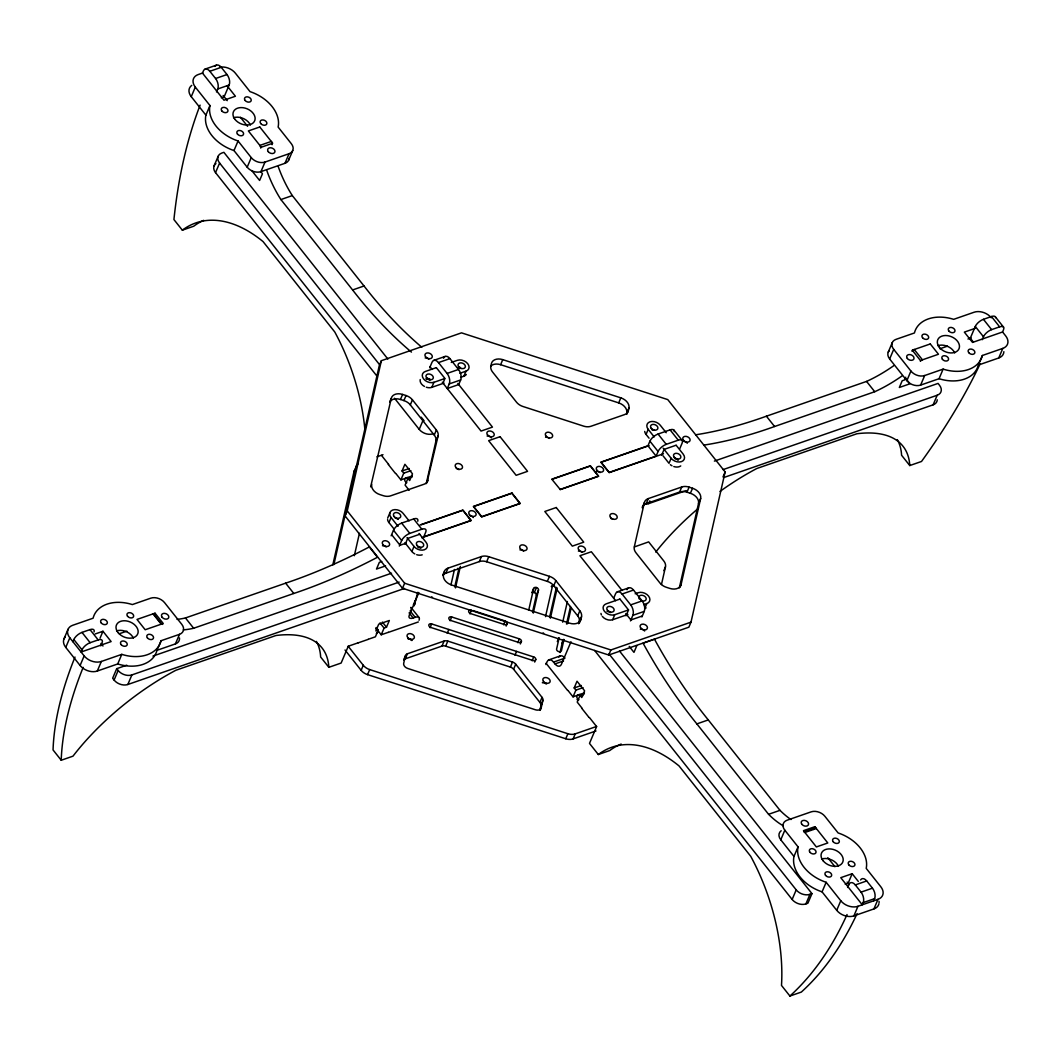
<?xml version="1.0" encoding="UTF-8"?>
<svg xmlns="http://www.w3.org/2000/svg" width="1061" height="1061" viewBox="0 0 1061 1061"><rect width="100%" height="100%" fill="white"/><g stroke="black" fill="none" stroke-linecap="round" stroke-linejoin="round"><path stroke-width="1.5" d="M332.822 564.823L353.95 471.787L356.098 466.747A10.265 7.202 23 0 1 357.133 464.638M333.87 564.585L356.098 466.747M345.104 515.951L379.241 365.727L381.376 360.687L461.508 332.849L667.767 399.599L725.14 471.92L691.003 622.144L688.868 627.184L608.735 655.022L402.477 588.271L345.104 515.951L347.252 510.911L381.376 360.687M354.334 555.712L359.44 533.259M370.66 486.866L391.27 398.366A10.265 7.202 23 0 1 402.596 394.427L406.045 395.541A10.265 7.202 23 0 1 412.437 399.838L436.376 430.01A10.265 7.202 23 0 1 438.087 435.938L426.973 482.662M426.257 483.617L435.952 440.978L438.087 435.938M413.843 605.208L414.917 600.513M414.201 605.818L417.769 592.343M405.395 655.831L403.684 663.337A5.133 3.607 23 0 0 407.742 668.457L535.526 709.809A5.133 3.607 23 0 0 541.19 707.833L542.9 700.326A5.133 3.607 23 0 0 542.038 697.356L515.726 664.199A5.133 3.607 23 0 0 512.529 662.051L447.808 641.096A5.133 3.607 23 0 0 444.135 641.03L407.384 653.788A5.133 3.607 23 0 0 405.395 655.831L403.79 659.61M444.015 572.25L443.445 574.757A10.265 7.202 23 0 0 451.562 584.982L569.624 623.178A10.265 7.202 23 0 0 580.951 619.253L581.521 616.746A10.265 7.202 23 0 0 579.81 610.818L555.884 580.646A10.265 7.202 23 0 0 549.479 576.348L488.776 556.707A10.265 7.202 23 0 0 481.429 556.561L448.007 568.165A10.265 7.202 23 0 0 444.015 572.25L442.954 574.77M450.978 584.81L454.453 569.478M454.745 586.826L458.577 569.956A2.56 1.804 23 0 0 457.941 568.245M455.487 587.913L460.368 566.441M528.763 609.982L533.63 588.51A2.56 1.804 23 0 1 536.468 587.529A2.56 1.804 23 0 1 538.497 590.088L533.272 613.086M532.529 611.998L536.349 595.128L538.497 590.088M545.513 616.627L552.741 584.81M549.678 616.879L556.189 588.245A2.56 1.804 23 0 0 556.057 587.25M550.38 618.205L557.237 587.966M539.731 709.875L542.9 700.326M559.094 638.072L556.601 649.027A2.56 1.804 23 0 0 558.63 651.587A2.56 1.804 23 0 0 561.468 650.592L563.948 639.65M562.701 622.184L567.396 601.507M560.036 652.515L562.887 639.942M566.508 624.027L570.486 606.534M567.569 623.762L571.176 607.847M578.895 623.072L579.969 618.364M628.364 410.58L628.934 408.074A10.265 7.202 23 0 0 620.818 397.848L502.768 359.639A10.265 7.202 23 0 0 491.429 363.578L490.858 366.085A10.265 7.202 23 0 0 492.569 372.013L516.508 402.185A10.265 7.202 23 0 0 522.914 406.482L583.603 426.124A10.265 7.202 23 0 0 590.95 426.27L624.385 414.665A10.265 7.202 23 0 0 628.364 410.58L626.759 414.36M644.345 502.675L634.292 546.892A10.265 7.202 23 0 0 636.003 552.821L659.942 582.993A10.265 7.202 23 0 0 666.348 587.29L669.783 588.404A10.265 7.202 23 0 0 681.109 584.465L700.658 498.471A10.265 7.202 23 0 0 692.541 488.246L689.106 487.132A10.265 7.202 23 0 0 681.759 486.986L648.324 498.59A10.265 7.202 23 0 0 644.345 502.675L642.197 507.728M661.467 584.505L665.472 566.853A10.265 7.202 23 0 0 663.762 560.924L648.656 541.879L634.412 546.919M679.332 587.913L698.509 503.524L700.658 498.471M289.096 158.261A10.265 7.202 23 0 1 284.985 163.301L260.94 171.643A10.265 7.202 23 0 1 247.186 167.2L233.99 150.556A35.915 25.212 23 0 1 205.887 115.132L191.259 96.684L195.317 87.095A12.825 9.005 23 0 1 198.168 74.575L202.784 72.97M205.887 115.132L209.959 105.543L195.317 87.095M216.497 91.922L217.744 88.978A7.692 4.324 70.8 0 0 215.582 78.514L209.839 71.286A7.692 4.324 70.8 0 0 203.394 70.901L202.465 73.09L223.99 100.211L235.409 96.246L227.213 85.914M215.131 66.326A7.692 4.324 70.8 0 1 221.258 67.32L227.001 74.549A7.692 4.324 70.8 0 1 229.163 85.013L224.163 96.776L221.311 97.771M214.123 165.795L218.181 156.219M377.04 376.204L215.529 172.625L219.6 163.036A10.265 7.202 23 0 1 221.882 153.023L223.884 152.333L387.862 359.042M233.99 150.556L238.062 140.98A35.915 25.212 23 0 1 209.959 105.543M247.186 167.2L251.258 157.612L238.062 140.98M260.94 171.643L265.011 162.068L289.043 153.712A10.265 7.202 23 0 0 291.324 143.699L278.128 127.068A35.915 25.212 23 0 0 250.025 91.631L235.383 73.182A12.825 9.005 23 0 0 219.561 67.241M63.992 638.868L68.05 629.292M65.755 647.396L69.827 637.82A12.825 9.005 23 0 1 72.665 625.3L93.103 618.205A35.915 25.212 23 0 1 132.36 604.571L150.795 598.165A10.265 7.202 23 0 1 164.548 602.621L181.763 624.319A10.265 7.202 23 0 1 179.481 634.332L175.41 643.908L156.975 650.313A35.915 25.212 23 0 1 117.731 663.947L97.294 671.043A12.825 9.005 23 0 1 80.105 665.486L65.755 647.396A12.825 9.005 23 0 1 65.318 636.905M72.904 641.706L73.832 639.518A7.692 3.355 -38.4 0 1 81.989 632.396L89.999 629.611A7.692 3.355 -38.4 0 1 94.097 631.918M284.985 163.301L289.043 153.712M288.672 160.105L292.743 150.529M100.795 645.817L102.042 642.873A7.692 3.355 -38.4 0 0 98.182 639.916L90.158 642.701A7.692 3.355 -38.4 0 0 82.015 649.823L81.087 652.011L111.126 641.573L102.957 631.268L95.251 633.947M80.105 665.486L84.164 655.897L69.827 637.82M100.052 638.112L102.957 631.268M97.294 671.043L101.352 661.467L121.79 654.358A35.915 25.212 23 0 0 161.047 640.725L179.481 634.332M117.731 663.947L121.79 654.358M126.736 665.181L116.71 668.669L112.652 678.244L114.084 680.061A10.265 7.202 23 0 0 127.837 684.504L404.48 588.431M114.084 680.061L118.142 670.472L116.71 668.669M127.837 684.504L131.896 674.915L399.161 582.104M156.975 650.313L161.047 640.725M389.666 402.146L391.27 398.366M389.878 401.681A10.265 7.202 23 0 1 400.461 399.466L402.596 394.427M435.952 440.978A10.265 7.202 23 0 0 434.241 435.05L410.302 404.878A10.265 7.202 23 0 0 403.896 400.581L406.045 395.541M410.302 404.878L412.437 399.838M429.678 367.782L432.039 362.212A7.692 4.324 70.8 0 1 438.485 362.583L449.904 358.618L458.511 369.467A7.692 4.324 70.8 0 1 460.673 379.944L458.71 384.559L447.291 388.525L449.254 383.91A7.692 4.324 70.8 0 0 447.092 373.432L438.485 362.583M426.297 387.225A7.692 5.398 23 0 0 431.814 387.345L433.949 382.305L444.639 378.591M432.968 433.816A10.265 7.202 23 0 1 419.214 429.373L423.286 419.785L421.217 417.198M395.819 473.471L400.912 479.89L403.764 473.153L402.053 470.991L404.904 464.267L412.504 473.843L409.652 480.567L407.928 478.405L412.212 476.92M443.074 382.888L444.944 378.485L436.35 367.636M387.65 518.113L389.798 513.06M393.923 528.842L388.936 522.556L391.071 517.516A7.692 5.398 23 0 1 392.782 509.996A7.692 5.398 23 0 1 403.1 513.338L409.082 520.885M407.928 478.405L405.077 485.129L409.148 490.262M391.138 535.792L393.498 530.221A7.692 3.355 -38.4 0 1 401.642 523.1L413.671 518.922A7.692 3.355 -38.4 0 1 417.769 521.243M434.241 435.05L436.376 430.01M460.806 377.278L463.856 376.217L466.004 371.164A7.692 5.398 23 0 0 467.702 363.658A7.692 5.398 23 0 0 457.397 360.316L451.283 362.438M399.307 546.097L401.668 540.526A7.692 3.355 -38.4 0 1 409.825 533.404L421.84 529.227A7.692 3.355 -38.4 0 1 425.713 532.184L423.75 536.8L470.885 520.434L462.715 510.129L420.129 524.916M405.183 544.333L407.676 538.444L419.705 534.267M596.003 730.949L573.099 738.907A10.265 7.202 23 0 1 565.752 738.761L367.544 674.624A10.265 7.202 23 0 1 361.138 670.327L363.286 665.287L348.167 646.242M376.217 627.502L378.26 630.075L375.408 636.799L368.3 639.266M414.838 553.922A7.692 5.398 23 0 1 411.88 551.481L414.029 546.442L407.039 537.635M376.111 628.337L381.217 634.783L384.082 628.059L386.483 627.223L389.334 620.499L378.711 624.186L375.859 630.91L378.26 630.075M402.477 588.271L404.626 583.232L347.252 510.911M367.544 674.624L369.692 669.584A10.265 7.202 23 0 1 363.286 665.287M490.646 366.151A10.265 7.202 23 0 1 500.62 364.692L502.768 359.639M418.883 592.542L409.321 615.062A7.692 3.355 -38.4 0 0 413.193 618.019L415.196 617.33A7.692 3.355 -38.4 0 1 419.055 620.274M403.764 659.823A5.133 3.607 23 0 1 405.249 658.828L407.384 653.788M442.914 575.181A10.265 7.202 23 0 1 445.859 573.205L448.007 568.165M430.037 627.714L431.641 623.934L533.736 656.971A2.56 1.804 23 0 1 535.765 659.518L534.691 662.051M450.076 620.751L451.681 616.971L519.399 638.881A2.56 1.804 23 0 1 521.428 641.441L520.354 643.961M447.225 633.271L448.83 629.491M405.249 658.828L441.986 646.069L444.135 641.03M445.859 573.205L479.293 561.601L481.429 556.561M441.986 646.069A5.133 3.607 23 0 1 445.66 646.149L447.808 641.096M479.293 561.601A10.265 7.202 23 0 1 486.641 561.746L488.776 556.707M469.904 613.868L471.508 610.088A2.56 1.804 23 0 0 468.683 611.07A2.56 1.804 23 0 0 470.699 613.629L504.386 624.531A2.56 1.804 23 0 0 507.145 623.762A2.56 1.804 23 0 0 505.805 621.255M503.59 624.77L505.195 620.99L473.047 610.579M506.15 626.07L507.224 623.55M532.025 592.29L533.63 588.51M534.333 592.568L536.468 587.529M628.934 408.074L626.799 413.114A10.265 7.202 23 0 0 618.682 402.888L620.818 397.848M517.795 642.674L519.399 638.881M514.943 655.181L516.548 651.401M540.752 705.366A5.133 3.607 23 0 0 539.903 702.409L513.59 669.239A5.133 3.607 23 0 0 510.381 667.09L512.529 662.051M579.386 621.786A10.265 7.202 23 0 0 577.675 615.857L553.736 585.685A10.265 7.202 23 0 0 547.33 581.388L549.479 576.348M513.59 669.239L515.726 664.199M553.736 585.685L555.884 580.646M532.131 660.751L533.736 656.971M545.911 664.544L547.105 661.719A7.692 4.324 70.8 0 1 553.55 662.091L564.969 658.125A7.692 4.324 70.8 0 0 558.842 657.144M557.304 641.547L558.908 637.767M649.053 438.18L646.056 434.4L648.205 429.36A7.692 5.398 23 0 1 649.902 421.84A7.692 5.398 23 0 1 660.221 425.182L666.202 432.729M562.171 643.125L563.776 639.345M679.756 448.71L682.13 443.127A7.692 3.355 -38.4 0 0 678.258 440.182L666.242 444.347A7.692 3.355 -38.4 0 0 658.085 451.482L656.122 456.111L608.987 472.477L600.818 462.172L647.953 445.792L649.916 441.177A7.692 3.355 -38.4 0 1 658.059 434.042L670.075 429.864A7.692 3.355 -38.4 0 1 674.292 431.588M539.903 702.409L542.038 697.356M577.675 615.857L579.81 610.818M540.115 710.353L541.19 707.833M570.99 641.759L561.428 664.279A7.692 4.324 70.8 0 1 554.983 663.907L553.55 662.091M578.643 623.735L581.521 616.746M579.346 623.032L580.951 619.253M661.6 455.275L664.093 449.4L676.109 445.222M643.563 505.248A10.265 7.202 23 0 1 646.189 503.643L648.324 498.59M643.894 504.041A10.265 7.202 23 0 0 648.669 503.617L649.836 500.885M663.165 448.219L671.149 458.286L669.014 463.325L663.019 455.779M567.94 690.432L573.033 696.852L575.898 690.127L574.173 687.952L577.025 681.228L584.624 690.817L581.773 697.541L580.049 695.366L584.332 693.881M613.669 598.258L615.632 593.643A7.692 4.324 70.8 0 1 622.078 594.027L633.497 590.062L642.104 600.911A7.692 4.324 70.8 0 1 644.266 611.375L641.905 616.945M580.049 695.366L577.197 702.09L582.29 708.509M602.316 616.401A7.692 5.398 23 0 0 612.635 619.743L614.77 614.704L628.51 609.929L619.942 599.067M565.752 738.761L567.887 733.721A10.265 7.202 23 0 0 575.234 733.867L596.614 726.44M573.099 738.907L575.234 733.867M608.735 655.022L610.871 649.969L691.003 622.144M626.043 615.791L628.55 609.916M646.189 503.643L679.61 492.025L681.759 486.986M630.486 620.91L632.847 615.34A7.692 4.324 70.8 0 0 630.685 604.876L622.078 594.027M679.61 492.025A10.265 7.202 23 0 1 686.958 492.185L689.106 487.132M698.509 503.524A10.265 7.202 23 0 0 690.393 493.285L692.541 488.246M635.168 593.775L638.218 592.714A7.692 5.398 23 0 1 648.536 596.057A7.692 5.398 23 0 1 646.825 603.563L644.677 608.616A7.692 5.398 23 0 0 646.096 607.887M663.868 570.646L665.472 566.853M636.825 645.645L633.974 652.369L629.226 646.374M722.992 476.959L725.14 471.92M680.048 586.985L681.109 584.465M888.243 352.133L892.301 342.557M1003.878 351.682A12.825 9.005 23 0 1 998.746 357.981L978.308 365.077A35.915 25.212 23 0 1 939.051 378.711L920.616 385.103A10.265 7.202 23 0 1 906.863 380.66L889.648 358.963L893.72 349.374A10.265 7.202 23 0 1 896.001 339.361L914.436 332.968A35.915 25.212 23 0 1 953.68 319.334L974.117 312.226A12.825 9.005 23 0 1 991.306 317.796M905.749 377.225L904.595 379.918L902.195 380.753L899.343 387.477L909.953 383.79L905.869 378.631M906.863 380.66L910.935 371.071L893.72 349.374M920.616 385.103L924.688 375.528L943.123 369.122A35.915 25.212 23 0 0 982.367 355.488L1002.804 348.393A12.825 9.005 23 0 0 1005.656 335.873L1002.579 332L1003.494 329.799A7.692 3.355 -38.4 0 0 999.634 326.841L991.451 316.536L983.441 319.321A7.692 3.355 -38.4 0 0 975.284 326.456L970.298 338.22L973.361 342.08M939.051 378.711L943.123 369.122M723.695 477.569L933.123 404.825L937.195 395.249A10.265 7.202 23 0 0 939.476 385.236L938.043 383.419L714.385 461.097M982.221 339.706L983.467 336.761A7.692 3.355 -38.4 0 1 991.611 329.626L999.634 326.841M978.892 363.711L982.367 355.488M780.777 839.795L784.835 830.219A10.265 7.202 23 0 1 787.116 820.206L811.161 811.851A10.265 7.202 23 0 1 824.901 816.307L838.11 832.938A35.915 25.212 23 0 1 866.214 868.375L880.842 886.81A12.825 9.005 23 0 1 878.004 899.33L873.932 908.919L853.906 915.882A12.825 9.005 23 0 1 836.718 910.311L822.076 891.863A35.915 25.212 23 0 1 793.973 856.439L780.777 839.795A10.265 7.202 23 0 1 781.175 830.75M998.746 357.981L1002.804 348.393M793.973 856.439L798.044 846.85L784.835 830.219M813.721 829.437L814.888 826.705L827.792 842.978L816.373 846.943L803.469 830.67L814.888 826.705M619.465 650.99L811.97 893.641L807.898 903.216L805.896 903.919A10.265 7.202 23 0 1 792.143 899.463L796.214 889.887L608.987 653.881M805.896 903.919L809.967 894.33L811.97 893.641M822.076 891.863L826.148 882.288A35.915 25.212 23 0 1 798.044 846.85M858.322 881.466L852.182 873.707L848.11 883.296L845.259 884.29M836.718 910.311L840.776 900.736L826.148 882.288M847.606 887.473L848.866 884.529A7.692 4.324 70.8 0 1 855.299 884.914L866.718 880.948L872.46 888.176A7.692 4.324 70.8 0 1 874.622 898.64L873.694 900.829M853.906 915.882L857.964 906.293L878.004 899.33M855.299 884.914L861.041 892.142A7.692 4.324 70.8 0 1 863.203 902.606L862.275 904.794L840.763 877.672L852.182 873.707M205.052 69.111L216.471 65.132M209.839 71.286L221.258 67.32M215.582 78.514L227.001 74.549M217.744 88.978L229.163 85.013M200.105 105.119A517.463 291.138 70.8 0 0 173.924 219.561L182.346 230.171L193.765 226.205A150.662 84.761 70.8 0 1 203.712 220.343M266.788 170.489A84.098 47.307 70.8 0 0 280.9 199.561L292.319 195.595L364.029 285.993A365.581 205.675 70.8 0 0 421.801 347.252M280.9 199.561L352.61 289.958L364.029 285.993M433.684 360.408L445.103 356.443M436.031 367.743L425.342 371.456A7.692 5.398 23 0 0 423.631 378.963A7.692 5.398 23 0 0 433.949 382.305M447.092 373.432L458.511 369.467M459.89 373.286L466.004 371.164M431.814 387.345L444.015 383.101M449.254 383.91L460.673 379.944M376.88 456.827L382.994 454.705M402.053 470.991L409.188 468.511M403.764 473.153L410.912 470.686M400.912 479.89L412.331 475.925M975.139 328.366L964.343 332.12L972.526 342.424L1002.565 331.987M421.27 524.744L463.047 510.235L471.23 520.553L421.721 537.741M552.131 479.307L590.539 465.965L598.709 476.27L560.314 489.612L551.786 479.187L590.195 465.859L598.364 476.164L559.969 489.492M649.12 445.62L601.149 462.278L609.332 472.583L663.483 453.776M119.27 633.775L126.869 631.136M939.9 348.777L947.5 346.138M967.977 339.029L971.067 337.955M177.081 619.372A84.098 36.697 -38.4 0 0 185.463 617.953L285.634 583.165A365.581 159.535 -38.4 0 0 369.321 546.932L377.504 557.237A365.581 159.535 -38.4 0 1 293.804 593.47L193.646 628.258A84.098 36.697 -38.4 0 1 183.288 629.849M695.777 434.771A365.581 159.535 -38.4 0 0 766.4 416.204L866.558 381.416A84.098 36.697 -38.4 0 0 893.747 365.7M406.244 543.113L400.05 545.261L391.88 534.956M381.761 561.494L379.361 562.33L376.496 569.054L385.594 565.898M703.947 445.089A365.581 159.535 -38.4 0 0 774.583 426.509L874.741 391.721A84.098 36.697 -38.4 0 0 901.93 376.005M152.943 656.083L391.562 573.205M723.072 469.612L937.195 395.249M648.669 503.617L686.188 490.593M358.286 642.754L348.273 646.229L341.138 663.045L328.83 667.316A150.662 65.742 -38.4 0 0 275.966 635.499L175.808 670.287A150.662 65.742 -38.4 0 0 72.984 756.161L61.22 760.246L53.05 749.941A517.463 225.821 -38.4 0 1 74.999 657.051M381.217 634.783L388.326 632.316M358.247 642.833L368.26 639.359M388.299 632.396L418.339 621.958M719.942 491.468A150.662 65.742 -38.4 0 1 756.732 468.538L856.903 433.75A150.662 65.742 -38.4 0 1 909.768 465.554L921.518 461.469A517.463 225.821 -38.4 0 0 980.178 363.724M617.29 591.839L628.709 587.874M619.903 599.08L606.163 603.855A7.692 5.398 23 0 0 604.465 611.361A7.692 5.398 23 0 0 614.77 614.704M630.685 604.876L642.104 600.911M643.775 604.624L646.825 603.563M612.635 619.743L627.9 614.438M632.847 615.34L644.266 611.375M642.303 615.99L630.884 619.956L625.791 613.537M548.749 659.915L560.168 655.95M554.983 663.907L563.55 660.937M574.173 687.952L581.309 685.486M575.898 690.127L583.033 687.647M573.033 696.852L584.452 692.886M589.465 717.554L596.627 726.599L589.492 743.403L598.311 754.517L609.73 750.551A150.662 84.761 70.8 0 1 621.189 744.053M708.284 719.928A365.581 205.675 70.8 0 1 654.478 639.199L643.059 643.165A365.581 205.675 70.8 0 0 696.865 723.894L708.284 719.928L779.994 810.339A84.098 47.307 70.8 0 0 790.989 819.543M696.865 723.894L768.575 814.304L779.994 810.339M805.604 831.36L814.172 828.376A2.56 1.446 70.8 0 1 816.32 828.508L804.901 832.474A2.56 1.446 70.8 0 0 803.681 831.691M861.041 892.142L872.46 888.176M863.203 902.606L874.622 898.64M598.311 754.517A150.662 84.761 70.8 0 1 679.027 765.923L750.737 856.333A150.662 84.761 70.8 0 1 781.493 985.43L789.914 996.04L801.334 992.075A517.463 291.138 70.8 0 0 857.102 913.574M500.62 364.692L618.682 402.888M400.461 399.466L403.896 400.581M686.958 492.185L690.393 493.285M486.641 561.746L547.33 581.388M404.626 583.232L610.871 649.969M445.66 646.149L510.381 667.09M369.692 669.584L567.887 733.721M995.377 316.854L1003.56 327.159M983.441 319.321L991.611 329.626M975.284 326.456L983.467 336.761M866.558 381.416L874.741 391.721M909.768 465.554L901.585 455.249A150.662 65.742 -38.4 0 0 897.314 439.652M766.4 416.204L774.583 426.509M674.014 430.182L682.183 440.487M670.075 429.864L678.258 440.182M676.189 445.315L683.165 454.108A7.692 5.398 23 0 1 681.467 461.628A7.692 5.398 23 0 1 671.149 458.286M658.059 434.042L666.242 444.347M648.205 429.36L654.186 436.907M649.916 441.177L658.085 451.482M647.953 445.792L656.122 456.111M457.808 383.419L492.463 427.106L481.044 431.071L442.304 382.252M622.025 590.433L591.348 551.76L579.929 555.725L615.605 600.685M223.142 95.49L227.24 100.662M240.449 117.307L247.584 126.299M827.805 857.686L834.927 866.665M847.142 882.062L849.171 884.635M430.076 366.827L432.119 369.4M260.741 171.564L262.465 173.739L259.613 180.463L252.001 170.887M219.6 163.036L380.077 365.329M394.52 398.246L419.214 429.373M594.637 650.499L792.143 899.463M381.483 455.381L388.658 464.426M388.273 464.4L395.448 473.445M546.057 663.284L567.569 690.406M581.905 708.483L589.08 717.528M413.671 518.922L421.84 529.227M419.055 533.458L426.045 542.264A7.692 5.398 23 0 1 424.334 549.784A7.692 5.398 23 0 1 414.029 546.442M401.642 523.1L409.825 533.404M391.071 517.516L398.061 526.322M404.904 542.675L411.88 551.481M393.498 530.221L401.668 540.526M410.939 607.33L419.122 617.635M410.076 610.884L415.196 617.33M409.095 612.86L413.193 618.019M382.398 622.064L386.483 627.223M379.984 622.9L384.082 628.059M345.024 650.008L361.138 670.327M285.634 583.165L293.804 593.47M328.83 667.316L320.647 657.011A150.662 65.742 -38.4 0 0 316.377 641.401M185.463 617.953L193.646 628.258M161.484 623.881L154.322 614.863A2.56 1.114 -38.4 0 0 153.036 613.881L161.219 624.186A2.56 1.114 -38.4 0 1 162.598 624.425M89.999 629.611L98.182 639.916M100.928 643.43L102.983 646.003M81.989 632.396L90.158 642.701M73.832 639.518L82.015 649.823M424.453 386.443A7.692 5.398 23 0 1 420.209 379.559M459.201 367.915A3.846 2.706 23 0 1 461.084 368.525M426.204 379.029A3.846 2.706 23 0 1 429.851 380.209M466.283 374.44A7.692 5.398 23 0 1 463.856 376.217M601.415 614.929A7.692 5.398 23 0 1 600.977 613.417M640.977 600.526A3.846 2.706 23 0 1 641.905 600.924M607.025 611.428A3.846 2.706 23 0 1 610.672 612.608M638.841 597.688A3.846 2.706 23 0 1 642.807 595.393A3.846 2.706 23 0 1 646.096 599.545A3.846 2.706 23 0 1 640.99 600.407M639.518 599.186A3.846 2.706 23 0 1 639.067 598.444M542.33 682.7A3.846 2.706 23 0 1 543.272 682.727M545.155 683.337A3.846 2.706 23 0 1 545.977 683.881M646.056 434.4A7.692 5.398 23 0 1 644.717 431.416M651.706 429.44A3.846 2.706 23 0 1 653.603 430.05M674.663 458.379A3.846 2.706 23 0 1 678.019 460.195M680.738 465.938A7.692 5.398 23 0 1 673.815 466.561M671.971 465.766A7.692 5.398 23 0 1 670.327 464.665M407.756 638.616A3.846 2.706 23 0 1 412.053 640.459M937.248 399.798A10.265 7.202 23 0 1 933.123 404.825M809.967 894.33A10.265 7.202 23 0 1 796.214 889.887M215.529 172.625A10.265 7.202 23 0 1 215.927 163.58M424.095 420.713A10.265 7.202 23 0 1 423.286 419.785M889.648 358.963A10.265 7.202 23 0 1 889.304 350.568M937.884 345.674A11.538 8.103 23 0 1 954.714 352.889M924.688 375.528A10.265 7.202 23 0 1 910.935 371.071M179.481 637.886A10.265 7.202 23 0 1 175.41 643.908M116.551 630.91A11.538 8.103 23 0 1 133.394 638.125M101.352 661.467A12.825 9.005 23 0 1 84.164 655.897M878.919 903.813A12.825 9.005 23 0 1 873.932 908.919M879.025 901.386A12.825 9.005 23 0 1 879.078 902.619M821.599 859.065A11.538 8.103 23 0 1 838.442 866.28M857.964 906.293A12.825 9.005 23 0 1 840.776 900.736M611.03 518.617A3.846 2.706 23 0 1 612.926 519.227M456.349 468.564A3.846 2.706 23 0 1 459.055 469.718M519.956 549.903A3.846 2.706 23 0 1 523.603 551.083M545.553 437.238A3.846 2.706 23 0 1 547.449 437.464M548.378 437.861A3.846 2.706 23 0 1 549.2 438.418M487.105 436.031A3.846 2.706 23 0 1 491.415 437.875M596.494 471.429A3.846 2.706 23 0 1 600.141 472.609M578.391 551.097A3.846 2.706 23 0 1 579.333 551.123M580.301 551.335A3.846 2.706 23 0 1 582.038 552.277M469.943 515.726A3.846 2.706 23 0 1 473.312 517.556M425.169 357.968A3.846 2.706 23 0 1 426.111 357.981M427.079 358.194A3.846 2.706 23 0 1 428.816 359.135M640.327 629.173A3.846 2.706 23 0 1 644.637 631.016M683.934 441.403A3.846 2.706 23 0 1 687.303 443.233M382.504 545.739A3.846 2.706 23 0 1 386.151 546.919M642.489 506.826A10.265 7.202 23 0 1 643.231 505.62M371.735 484.346A10.265 7.202 23 0 0 379.851 494.585L383.286 495.686A10.265 7.202 23 0 0 390.634 495.845L424.055 484.227A10.265 7.202 23 0 0 428.047 480.142M418.153 547.516A3.846 2.706 23 0 1 420.992 548.139M457.57 367.782A3.846 2.706 23 0 1 460.063 367.265M674.571 458.458A3.846 2.706 23 0 1 678.218 459.638M397.119 518.816A3.846 2.706 23 0 1 398.034 519.214M608.324 611.521A3.846 2.706 23 0 1 608.603 610.871M651.626 429.533A3.846 2.706 23 0 1 654.451 430.169M426.217 378.552A3.846 2.706 23 0 1 428.007 378.392M428.976 378.605A3.846 2.706 23 0 1 429.891 379.002M532.025 592.781A2.56 1.804 23 0 1 534.943 592.834A2.56 1.804 23 0 1 536.349 595.128M408.206 638.669A3.846 2.706 23 0 1 411.575 640.486M543.046 682.581A3.846 2.706 23 0 1 544.956 682.82M545.885 683.218A3.846 2.706 23 0 1 546.694 683.761M577.012 699.623A3.846 2.706 23 0 1 577.94 699.637M551.322 586.667A2.56 1.804 23 0 1 551.508 586.242M552.317 585.645A2.56 1.804 23 0 1 554.465 585.805M353.95 471.787A10.265 7.202 23 0 1 354.984 469.678M355.316 469.32A10.265 7.202 23 0 1 356.058 468.67M357.451 464.267A10.265 7.202 23 0 1 358.207 463.63M431.641 623.934A2.56 1.804 23 0 0 428.816 624.916A2.56 1.804 23 0 0 430.846 627.475L532.927 660.512A2.56 1.804 23 0 0 535.765 659.518M432.477 597.316A2.56 1.804 23 0 1 431.575 596.879M415.275 603.298A2.56 1.804 23 0 1 413.405 604.438M521.428 641.441A2.56 1.804 23 0 1 518.59 642.422L450.872 620.513A2.56 1.804 23 0 1 448.843 617.953A2.56 1.804 23 0 1 451.681 616.971M578.921 699.73A3.846 2.706 23 0 1 577.317 695.353A3.846 2.706 23 0 1 582.794 695.751M543.67 633.231A2.56 1.804 23 0 1 543.126 632.873M406.801 482.755A3.846 2.706 23 0 1 405.474 478.153M406.177 477.782A3.846 2.706 23 0 1 409.851 478.232M375.713 628.457A3.846 2.706 23 0 1 376.35 633.43M191.259 96.684A12.825 9.005 23 0 1 191.749 85.371M233.513 117.744A11.538 8.103 23 0 1 250.356 124.973M265.011 162.068A10.265 7.202 23 0 1 251.258 157.612M388.936 522.556A7.692 5.398 23 0 1 387.583 519.558M394.586 517.596A3.846 2.706 23 0 1 396.469 518.206M397.291 518.763A3.846 2.706 23 0 1 397.955 519.426M422.198 554.823A7.692 5.398 23 0 1 416.694 554.704M417.53 546.521A3.846 2.706 23 0 1 420.236 547.688M131.896 674.915A10.265 7.202 23 0 1 118.142 670.472M411.443 352.106A365.581 205.675 70.8 0 1 352.61 289.958M364.891 429.519A150.662 84.761 70.8 0 0 334.772 331.987L263.062 241.59A150.662 84.761 70.8 0 0 182.346 230.171M847.049 914.529A517.463 291.138 70.8 0 1 789.914 996.04M783.31 825.856A84.098 47.307 70.8 0 1 768.575 814.304M260.727 148.116A2.56 1.446 70.8 0 0 259.852 145.41L271.258 141.445A2.56 1.446 70.8 0 1 272.067 144.694M292.319 195.595A84.098 47.307 70.8 0 1 278.207 166.524M627.051 589.677A7.692 4.324 70.8 0 1 627.754 588.55M628.205 588.152A7.692 4.324 70.8 0 1 633.497 590.062M860.59 879.954A7.692 4.324 70.8 0 1 866.718 880.948M443.458 358.247A7.692 4.324 70.8 0 1 449.904 358.618M411.151 607.728A7.692 3.355 -38.4 0 1 411.111 609.332M655.751 552.065A150.662 65.742 -38.4 0 1 697.833 508.789M61.22 760.246A517.463 225.821 -38.4 0 1 83.169 667.356M920.351 361.257A2.56 1.114 -38.4 0 1 922.447 359.812L914.264 349.507A2.56 1.114 -38.4 0 0 911.969 351.191M991.451 316.536A7.692 3.355 -38.4 0 1 995.682 317.73M259.786 126.975L248.367 130.941L261.285 147.214L272.704 143.248L259.786 126.975M500.063 436.694L488.644 440.66L516.137 475.315L527.556 471.349L500.063 436.694M155.039 613.178L137.015 619.438L145.185 629.743L163.222 623.483L155.039 613.178M930.285 343.95L912.261 350.21L920.444 360.515L938.468 354.255L930.285 343.95M511.734 493.1L473.325 506.442L481.508 516.747L519.903 503.418L511.734 493.1M512.078 493.219L473.67 506.548L481.84 516.866L520.248 503.524L512.078 493.219M556.243 507.516L544.823 511.482L572.317 546.136L583.736 542.171L556.243 507.516M458.697 366.788A3.846 2.706 23 0 0 465.063 367.57A3.846 2.706 23 0 0 461.336 362.875A3.846 2.706 23 0 0 458.697 366.788M426.641 377.915A3.846 2.706 23 0 0 433.007 378.697A3.846 2.706 23 0 0 429.281 374.002A3.846 2.706 23 0 0 426.641 377.915M607.462 610.314A3.846 2.706 23 0 0 613.828 611.096A3.846 2.706 23 0 0 610.102 606.401A3.846 2.706 23 0 0 607.462 610.314M674.159 457.238A3.846 2.706 23 0 0 680.525 458.034A3.846 2.706 23 0 0 676.799 453.326A3.846 2.706 23 0 0 674.159 457.238M651.202 428.312A3.846 2.706 23 0 0 657.581 429.095A3.846 2.706 23 0 0 653.855 424.4A3.846 2.706 23 0 0 651.202 428.312M939.383 347.358A11.538 8.103 23 0 0 958.494 349.706A11.538 8.103 23 0 0 947.314 335.621A11.538 8.103 23 0 0 939.383 347.358M907.341 358.485A3.846 2.706 23 0 0 913.707 359.268A3.846 2.706 23 0 0 909.98 354.573A3.846 2.706 23 0 0 907.341 358.485M922.553 337.716A3.528 2.48 23 0 0 928.388 338.432A3.528 2.48 23 0 0 924.98 334.122A3.528 2.48 23 0 0 922.553 337.716M942.433 359.347A3.528 2.48 23 0 0 948.269 360.064A3.528 2.48 23 0 0 944.847 355.753A3.528 2.48 23 0 0 942.433 359.347M968.733 352.65A3.528 2.48 23 0 0 974.582 353.379A3.528 2.48 23 0 0 971.16 349.069A3.528 2.48 23 0 0 968.733 352.65M948.866 331.019A3.528 2.48 23 0 0 954.701 331.735A3.528 2.48 23 0 0 951.293 327.438A3.528 2.48 23 0 0 948.866 331.019M118.063 632.595A11.538 8.103 23 0 0 137.174 634.942A11.538 8.103 23 0 0 125.994 620.857A11.538 8.103 23 0 0 118.063 632.595M162.134 617.29A3.846 2.706 23 0 0 168.5 618.072A3.846 2.706 23 0 0 164.773 613.377A3.846 2.706 23 0 0 162.134 617.29M147.413 637.9A3.528 2.48 23 0 0 153.248 638.616A3.528 2.48 23 0 0 149.84 634.306A3.528 2.48 23 0 0 147.413 637.9M127.545 616.255A3.528 2.48 23 0 0 133.381 616.971A3.528 2.48 23 0 0 129.959 612.674A3.528 2.48 23 0 0 127.545 616.255M101.233 622.953A3.528 2.48 23 0 0 107.068 623.669A3.528 2.48 23 0 0 103.66 619.359A3.528 2.48 23 0 0 101.233 622.953M121.1 644.584A3.528 2.48 23 0 0 126.949 645.3A3.528 2.48 23 0 0 123.527 641.003A3.528 2.48 23 0 0 121.1 644.584M823.111 860.75A11.538 8.103 23 0 0 842.222 863.097A11.538 8.103 23 0 0 831.042 848.999A11.538 8.103 23 0 0 823.111 860.75M801.864 824.304A3.846 2.706 23 0 0 808.243 825.087A3.846 2.706 23 0 0 804.517 820.392A3.846 2.706 23 0 0 801.864 824.304M833.19 841.744A3.528 2.48 23 0 0 839.039 842.474A3.528 2.48 23 0 0 835.617 838.163A3.528 2.48 23 0 0 833.19 841.744M809.928 852.275A3.528 2.48 23 0 0 815.763 852.991A3.528 2.48 23 0 0 812.355 848.694A3.528 2.48 23 0 0 809.928 852.275M825.551 875.391A3.528 2.48 23 0 0 831.386 876.107A3.528 2.48 23 0 0 827.978 871.797A3.528 2.48 23 0 0 825.551 875.391M848.813 864.861A3.528 2.48 23 0 0 854.662 865.577A3.528 2.48 23 0 0 851.24 861.28A3.528 2.48 23 0 0 848.813 864.861M520.394 548.789A3.846 2.706 23 0 0 526.76 549.571A3.846 2.706 23 0 0 523.033 544.877A3.846 2.706 23 0 0 520.394 548.789M425.607 356.854A3.846 2.706 23 0 0 431.986 357.637A3.846 2.706 23 0 0 428.259 352.942A3.846 2.706 23 0 0 425.607 356.854M545.991 436.124A3.846 2.706 23 0 0 552.357 436.907A3.846 2.706 23 0 0 548.63 432.212A3.846 2.706 23 0 0 545.991 436.124M469.439 514.598A3.846 2.706 23 0 0 475.819 515.381A3.846 2.706 23 0 0 472.092 510.686A3.846 2.706 23 0 0 469.439 514.598M683.43 440.275A3.846 2.706 23 0 0 689.796 441.058A3.846 2.706 23 0 0 686.069 436.363A3.846 2.706 23 0 0 683.43 440.275M640.764 628.059A3.846 2.706 23 0 0 647.13 628.841A3.846 2.706 23 0 0 643.404 624.147A3.846 2.706 23 0 0 640.764 628.059M610.539 517.489A3.846 2.706 23 0 0 616.905 518.272A3.846 2.706 23 0 0 613.178 513.577A3.846 2.706 23 0 0 610.539 517.489M382.941 544.638A3.846 2.706 23 0 0 389.321 545.42A3.846 2.706 23 0 0 385.594 540.725A3.846 2.706 23 0 0 382.941 544.638M455.845 467.424A3.846 2.706 23 0 0 462.211 468.206A3.846 2.706 23 0 0 458.485 463.511A3.846 2.706 23 0 0 455.845 467.424M578.829 549.996A3.846 2.706 23 0 0 585.195 550.778A3.846 2.706 23 0 0 581.468 546.07A3.846 2.706 23 0 0 578.829 549.996M596.932 470.315A3.846 2.706 23 0 0 603.298 471.097A3.846 2.706 23 0 0 599.571 466.402A3.846 2.706 23 0 0 596.932 470.315M487.543 434.93A3.846 2.706 23 0 0 493.922 435.713A3.846 2.706 23 0 0 490.195 431.005A3.846 2.706 23 0 0 487.543 434.93M407.703 637.528A3.846 2.706 23 0 0 414.069 638.324A3.846 2.706 23 0 0 410.342 633.616A3.846 2.706 23 0 0 407.703 637.528M543.484 681.467A3.846 2.706 23 0 0 549.863 682.25A3.846 2.706 23 0 0 546.136 677.555A3.846 2.706 23 0 0 543.484 681.467M235.025 119.429A11.538 8.103 23 0 0 254.136 121.79A11.538 8.103 23 0 0 242.956 107.692A11.538 8.103 23 0 0 235.025 119.429M268.287 151.696A3.846 2.706 23 0 0 274.653 152.479A3.846 2.706 23 0 0 270.926 147.784A3.846 2.706 23 0 0 268.287 151.696M237.465 134.084A3.528 2.48 23 0 0 243.301 134.8A3.528 2.48 23 0 0 239.892 130.49A3.528 2.48 23 0 0 237.465 134.084M260.727 123.553A3.528 2.48 23 0 0 266.576 124.27A3.528 2.48 23 0 0 263.155 119.959A3.528 2.48 23 0 0 260.727 123.553M245.104 100.437A3.528 2.48 23 0 0 250.953 101.153A3.528 2.48 23 0 0 247.531 96.856A3.528 2.48 23 0 0 245.104 100.437M221.842 110.967A3.528 2.48 23 0 0 227.677 111.684A3.528 2.48 23 0 0 224.269 107.386A3.528 2.48 23 0 0 221.842 110.967M417.026 545.394A3.846 2.706 23 0 0 423.405 546.176A3.846 2.706 23 0 0 419.679 541.481A3.846 2.706 23 0 0 417.026 545.394M394.082 516.468A3.846 2.706 23 0 0 400.448 517.251A3.846 2.706 23 0 0 396.721 512.556A3.846 2.706 23 0 0 394.082 516.468"/></g></svg>
